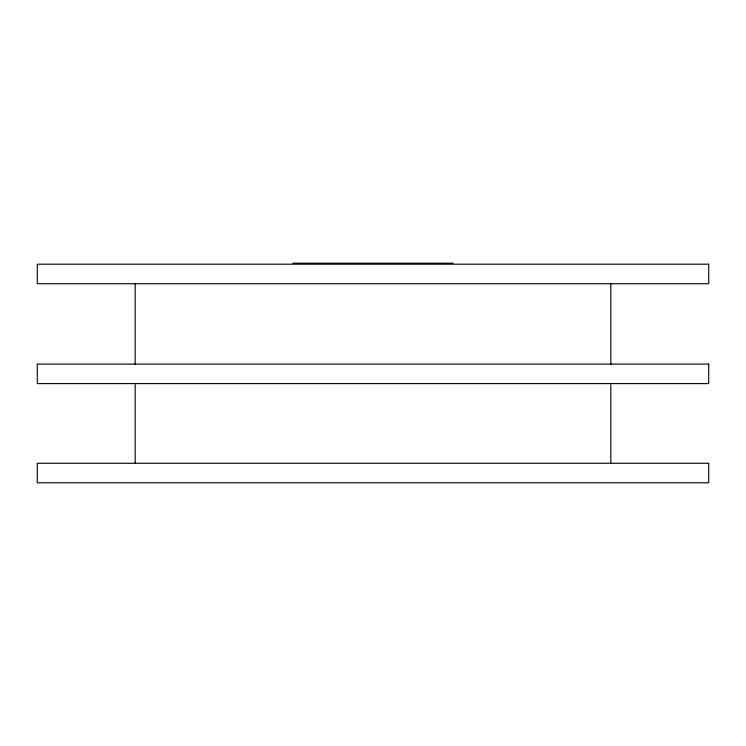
<?xml version="1.0" encoding="UTF-8"?>
<svg xmlns="http://www.w3.org/2000/svg" width="746" height="746" viewBox="0 0 746 746"><rect width="100%" height="100%" fill="white"/><g stroke="black" fill="none" stroke-linecap="round" stroke-linejoin="round"><path stroke-width="1.12" d="M292.852 263.207L453.148 263.207M610.815 283.713L610.815 364.514M610.815 384.712L610.815 463.275M135.185 283.713L135.185 364.514M135.185 384.712L135.185 463.275M708.7 264.196L37.3 264.196L37.3 283.713L708.7 283.713L708.7 264.196M708.7 364.085L37.3 364.085L37.3 383.603L708.7 383.603L708.7 364.085M708.7 463.275L37.3 463.275L37.3 482.793L708.7 482.793L708.7 463.275"/></g></svg>
